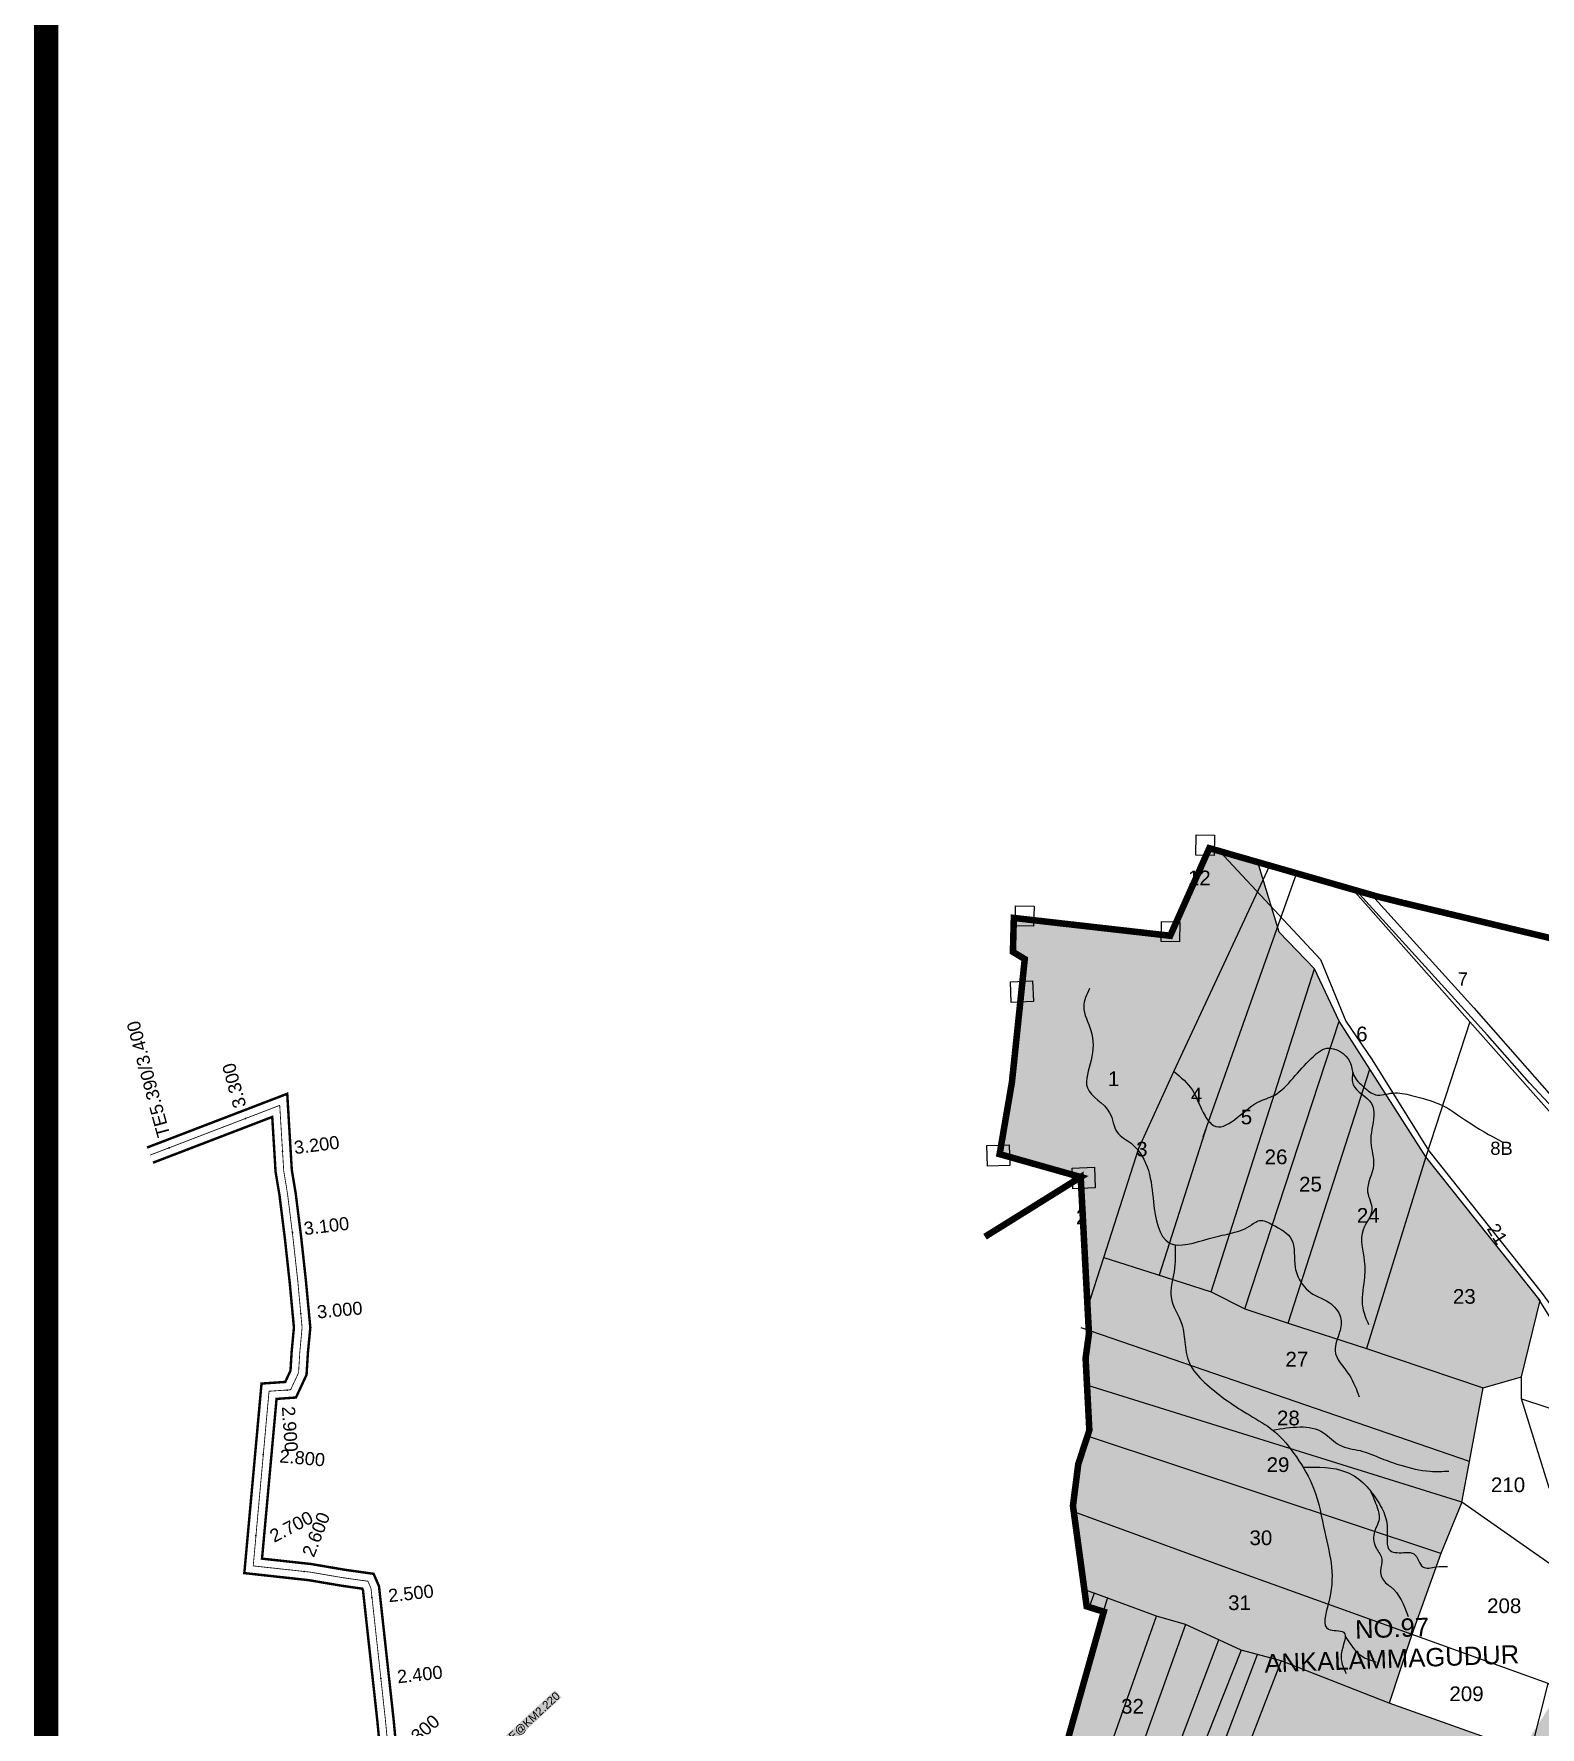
# Model space of a CAD drawing. Header units: inches. Extents: x 191726 to 254104, y 1600078 to 1621862.
# Drawn here: x 191764 to 193610, y 1614403 to 1616478 of the extents above; entities that cross this region are included whole.
import ezdxf
from ezdxf.enums import TextEntityAlignment as Align

# ---------------------------------------------------------------- set-up
doc = ezdxf.new("R2010")
doc.units = ezdxf.units.IN
doc.header["$LTSCALE"] = 15
doc.header["$MEASUREMENT"] = 0
doc.linetypes.add('ACAD_ISO02W100', pattern=[15, 12, -3])
doc.linetypes.add('HIDDEN2', pattern=[0.1875, 0.125, -0.0625])
for name, color, linetype in [('BOUNDRY STONES', 240, 'Continuous'), ('CANAL1', 7, 'Continuous'), ('CS', 134, 'Continuous'), ('CSMark', 72, 'Continuous'), ('PLOTS', 7, 'Continuous'), ('PLOTS NO', 7, 'Continuous'), ('ROADS', 1, 'Continuous'), ('STREAMS', 4, 'Continuous'), ('STRUCTURE', 5, 'Continuous'), ('text2', 7, 'Continuous'), ('VILLAGE BOUNDAY', 5, 'Continuous')]:
    doc.layers.add(name, color=color, linetype=linetype)
doc.styles.get("Standard").update_dxf_attribs({"font": 'arial.ttf'})

msp = doc.modelspace()

# ---------------------------------------------------------------- hatches: boundary and pattern name
at = {"layer": 'PLOTS NO', "true_color": 0x105689}
h = msp.add_hatch(color=146, dxfattribs=at)
h.dxf.hatch_style = 1
edge = h.paths.add_edge_path()
edge.add_line((192867.6, 1613989), (192907.9, 1614126.2))
edge.add_line((192907.9, 1614126.2), (193014.4, 1614329.1))
edge.add_line((193014.4, 1614329.1), (193029.2, 1614381.5))
edge.add_line((193029.2, 1614381.5), (193063.8, 1614502.4))
edge.add_line((193063.8, 1614502.4), (193074, 1614542.4))
edge.add_line((193074, 1614542.4), (193052.9, 1614554.3))
edge.add_line((193052.9, 1614554.3), (193051.5, 1614571.1))
edge.add_line((193051.5, 1614571.1), (193038.5, 1614666.6))
edge.add_line((193038.5, 1614666.6), (193044, 1614725.3))
edge.add_line((193044, 1614725.3), (193055.2, 1614759.4))
edge.add_line((193055.2, 1614759.4), (193055.3, 1614811))
edge.add_line((193055.3, 1614811), (193055.9, 1614832.1))
edge.add_line((193055.9, 1614832.1), (193055.9, 1614880.7))
edge.add_line((193055.9, 1614880.7), (193052.2, 1614967.9))
edge.add_line((193052.2, 1614967.9), (193047, 1615069.9))
edge.add_line((193047, 1615069.9), (193042.2, 1615077.4))
edge.add_line((193042.2, 1615077.4), (192947.6, 1615105.2))
edge.add_line((192947.6, 1615105.2), (192974.5, 1615306.6))
edge.add_line((192974.5, 1615306.6), (192978.1, 1615341.9))
edge.add_line((192978.1, 1615341.9), (192966.5, 1615350.8))
edge.add_line((192966.5, 1615350.8), (192963.7, 1615357.9))
edge.add_line((192963.7, 1615357.9), (192965.4, 1615395.3))
edge.add_line((192965.4, 1615395.3), (193156.7, 1615372.9))
edge.add_line((193156.7, 1615372.9), (193204.7, 1615480.2))
edge.add_line((193204.7, 1615480.2), (193216.6, 1615476.8))
edge.add_line((193216.6, 1615476.8), (193264.1, 1615463.1))
edge.add_line((193264.1, 1615463.1), (193278.9, 1615410.3))
edge.add_line((193278.9, 1615410.3), (193290.2, 1615377.2))
edge.add_line((193290.2, 1615377.2), (193333.6, 1615332.4))
edge.add_line((193333.6, 1615332.4), (193363.7, 1615268.2))
edge.add_line((193363.7, 1615268.2), (193401.4, 1615209.2))
edge.add_line((193401.4, 1615209.2), (193470.3, 1615102))
edge.add_line((193470.3, 1615102), (193610.1, 1614925.9))
edge.add_line((193610.1, 1614925.9), (193587.4, 1614832.2))
edge.add_line((193587.4, 1614832.2), (193540.4, 1614818.6))
edge.add_line((193540.4, 1614818.6), (193523.5, 1614728.4))
edge.add_line((193523.5, 1614728.4), (193514.2, 1614678.7))
edge.add_line((193514.2, 1614678.7), (193488.6, 1614615.9))
edge.add_line((193488.6, 1614615.9), (193453, 1614516.6))
edge.add_line((193453, 1614516.6), (193425, 1614432.3))
edge.add_line((193425, 1614432.3), (193598.6, 1614370.6))
edge.add_line((193598.6, 1614370.6), (193540, 1614184))
edge.add_line((193540, 1614184), (193510.4, 1614102.8))
edge.add_line((193510.4, 1614102.8), (193484, 1614069.3))
edge.add_line((193484, 1614069.3), (193456.6, 1614030.3))
edge.add_line((193456.6, 1614030.3), (193448.5, 1614025.3))
edge.add_line((193448.5, 1614025.3), (193421.9, 1614032.5))
edge.add_line((193421.9, 1614032.5), (193338.7, 1614059.9))
edge.add_line((193338.7, 1614059.9), (193310.4, 1614063.4))
edge.add_line((193310.4, 1614063.4), (193295.3, 1614050.2))
edge.add_line((193295.3, 1614050.2), (193224.6, 1614068.9))
edge.add_line((193224.6, 1614068.9), (193142, 1614094.3))
edge.add_line((193142, 1614094.3), (193076.1, 1613926.9))
edge.add_line((193076.1, 1613926.9), (193052, 1613934.1))
edge.add_line((193052, 1613934.1), (193037.4, 1613938.5))
edge.add_line((193037.4, 1613938.5), (193023.6, 1613942.6))
edge.add_line((193023.6, 1613942.6), (193003.4, 1613948.7))
edge.add_line((193003.4, 1613948.7), (192971.1, 1613958.4))
edge.add_line((192971.1, 1613958.4), (192938.2, 1613968.2))
edge.add_line((192938.2, 1613968.2), (192867.4, 1613989.5))
h = msp.add_hatch(color=146, dxfattribs=at)
h.dxf.hatch_style = 1
edge = h.paths.add_edge_path()
edge.add_line((192867.6, 1613989), (192907.9, 1614126.2))
edge.add_line((192907.9, 1614126.2), (193014.4, 1614329.1))
edge.add_line((193014.4, 1614329.1), (193029.2, 1614381.5))
edge.add_line((193029.2, 1614381.5), (193063.8, 1614502.4))
edge.add_line((193063.8, 1614502.4), (193074, 1614542.4))
edge.add_line((193074, 1614542.4), (193052.9, 1614554.3))
edge.add_line((193052.9, 1614554.3), (193051.5, 1614571.1))
edge.add_line((193051.5, 1614571.1), (193038.5, 1614666.6))
edge.add_line((193038.5, 1614666.6), (193044, 1614725.3))
edge.add_line((193044, 1614725.3), (193055.2, 1614759.4))
edge.add_line((193055.2, 1614759.4), (193055.3, 1614811))
edge.add_line((193055.3, 1614811), (193055.9, 1614832.1))
edge.add_line((193055.9, 1614832.1), (193055.9, 1614880.7))
edge.add_line((193055.9, 1614880.7), (193052.2, 1614967.9))
edge.add_line((193052.2, 1614967.9), (193047, 1615069.9))
edge.add_line((193047, 1615069.9), (193042.2, 1615077.4))
edge.add_line((193042.2, 1615077.4), (192947.6, 1615105.2))
edge.add_line((192947.6, 1615105.2), (192974.5, 1615306.6))
edge.add_line((192974.5, 1615306.6), (192978.1, 1615341.9))
edge.add_line((192978.1, 1615341.9), (192966.5, 1615350.8))
edge.add_line((192966.5, 1615350.8), (192963.7, 1615357.9))
edge.add_line((192963.7, 1615357.9), (192965.4, 1615395.3))
edge.add_line((192965.4, 1615395.3), (193156.7, 1615372.9))
edge.add_line((193156.7, 1615372.9), (193204.7, 1615480.2))
edge.add_line((193204.7, 1615480.2), (193216.6, 1615476.8))
edge.add_line((193216.6, 1615476.8), (193264.1, 1615463.1))
edge.add_line((193264.1, 1615463.1), (193278.9, 1615410.3))
edge.add_line((193278.9, 1615410.3), (193290.2, 1615377.2))
edge.add_line((193290.2, 1615377.2), (193333.6, 1615332.4))
edge.add_line((193333.6, 1615332.4), (193363.7, 1615268.2))
edge.add_line((193363.7, 1615268.2), (193401.4, 1615209.2))
edge.add_line((193401.4, 1615209.2), (193470.3, 1615102))
edge.add_line((193470.3, 1615102), (193610.1, 1614925.9))
edge.add_line((193610.1, 1614925.9), (193587.4, 1614832.2))
edge.add_line((193587.4, 1614832.2), (193540.4, 1614818.6))
edge.add_line((193540.4, 1614818.6), (193523.5, 1614728.4))
edge.add_line((193523.5, 1614728.4), (193514.2, 1614678.7))
edge.add_line((193514.2, 1614678.7), (193488.6, 1614615.9))
edge.add_line((193488.6, 1614615.9), (193453, 1614516.6))
edge.add_line((193453, 1614516.6), (193425, 1614432.3))
edge.add_line((193425, 1614432.3), (193598.6, 1614370.6))
edge.add_line((193598.6, 1614370.6), (193540, 1614184))
edge.add_line((193540, 1614184), (193510.4, 1614102.8))
edge.add_line((193510.4, 1614102.8), (193484, 1614069.3))
edge.add_line((193484, 1614069.3), (193456.6, 1614030.3))
edge.add_line((193456.6, 1614030.3), (193448.5, 1614025.3))
edge.add_line((193448.5, 1614025.3), (193421.9, 1614032.5))
edge.add_line((193421.9, 1614032.5), (193338.7, 1614059.9))
edge.add_line((193338.7, 1614059.9), (193310.4, 1614063.4))
edge.add_line((193310.4, 1614063.4), (193295.3, 1614050.2))
edge.add_line((193295.3, 1614050.2), (193224.6, 1614068.9))
edge.add_line((193224.6, 1614068.9), (193142, 1614094.3))
edge.add_line((193142, 1614094.3), (193076.1, 1613926.9))
edge.add_line((193076.1, 1613926.9), (193052, 1613934.1))
edge.add_line((193052, 1613934.1), (193037.4, 1613938.5))
edge.add_line((193037.4, 1613938.5), (193023.6, 1613942.6))
edge.add_line((193023.6, 1613942.6), (193003.4, 1613948.7))
edge.add_line((193003.4, 1613948.7), (192971.1, 1613958.4))
edge.add_line((192971.1, 1613958.4), (192938.2, 1613968.2))
edge.add_line((192938.2, 1613968.2), (192867.6, 1613989))

# ---------------------------------------------------------------- linework, layer by layer
at = {"layer": 'BOUNDRY STONES'}
for points in [[(193188.4, 1615496.4), (193211.1, 1615496), (193210.6, 1615471.3), (193188, 1615471.7)], [(192967.1, 1615409.6), (192989.8, 1615409.2), (192989.3, 1615384.5), (192966.7, 1615384.9)], [(193146, 1615390.5), (193168.7, 1615390.1), (193168.3, 1615365.4), (193145.6, 1615365.8)], [(192960.8, 1615316.5), (192988.1, 1615317.5), (192989, 1615292.1), (192961.7, 1615291.1)], [(192960.8, 1615316.5), (192988.1, 1615317.5), (192989, 1615292.1), (192961.7, 1615291.1)], [(192931.9, 1615115.8), (192959.2, 1615116.8), (192960.1, 1615091.4), (192932.9, 1615090.4)], [(192931.9, 1615115.8), (192959.2, 1615116.8), (192960.1, 1615091.4), (192932.9, 1615090.4)], [(193036.6, 1615088.1), (193063.9, 1615089.1), (193064.8, 1615063.8), (193037.5, 1615062.8)], [(193036.6, 1615088.1), (193063.9, 1615089.1), (193064.8, 1615063.8), (193037.5, 1615062.8)]]:
    msp.add_lwpolyline(points, close=True, dxfattribs=at)
at = {"layer": 'CANAL1', "color": 200, "const_width": 3}
for points in [[(191902.4, 1615113.3), (192074.2, 1615179.2), (192079.8, 1615085.9), (192084.5, 1615057.7), (192091.2, 1615004.2), (192097.1, 1614950.1), (192102.5, 1614892.6), (192099.5, 1614861.2), (192097.9, 1614834.8), (192084.9, 1614806.9), (192061.1, 1614805.2), (192043.3, 1614609.4), (192103.6, 1614602.8), (192144.1, 1614595.9), (192180.1, 1614590.8), (192186.7, 1614575.6), (192204.6, 1614412.4), (192208.7, 1614369.1)], [(191909.6, 1615094.7), (192055.8, 1615150.8), (192059.9, 1615083.7), (192064.7, 1615054.9), (192071.3, 1615001.9), (192077.2, 1614948.1), (192082.4, 1614892.6), (192079.6, 1614862.8), (192078.2, 1614839.8), (192071.8, 1614826), (192042.7, 1614824), (192021.6, 1614591.7), (192100.8, 1614583), (192141, 1614576.2), (192166.2, 1614572.6), (192167.1, 1614570.4), (192184.7, 1614410.3), (192189.4, 1614360.8)]]:
    msp.add_lwpolyline(points, dxfattribs=at)
at = {"layer": 'CANAL1', "color": 1, "linetype": 'HIDDEN2', "ltscale": 4, "const_width": 1}
msp.add_lwpolyline([(191906, 1615104), (192065, 1615165), (192069.9, 1615084.8), (192074.6, 1615056.3), (192081.2, 1615003.1), (192087.2, 1614949.1), (192092.4, 1614892.6), (192089.6, 1614862), (192088.1, 1614837.3), (192078.4, 1614816.4), (192051.9, 1614814.6), (192032.5, 1614600.5), (192102.2, 1614592.9), (192142.6, 1614586), (192173.2, 1614581.7), (192176.9, 1614573), (192194.6, 1614411.4), (192199, 1614365)], dxfattribs=at)
at = {"layer": 'CS'}
for p in [(192023, 1615148.9), (191929.6, 1615113.1), (192068.4, 1615108.6), (192080.5, 1615009.3), (192090.8, 1614909.8), (192074.2, 1614816.1), (192044.9, 1614737.2), (192035.8, 1614637.6), (192094.8, 1614593.7), (192178.1, 1614561.8), (192189, 1614462.4)]:
    msp.add_point(p, dxfattribs=at)
at = {"layer": 'PLOTS'}
for points in [[(193055.4, 1614916.4), (193075.3, 1614978.5), (193118.2, 1615112.5), (193161.3, 1615206.7), (193279, 1615458.8)], [(193216.6, 1615476.8), (193341.1, 1615343.9), (193371.9, 1615268.2), (193404.3, 1615221), (193473.6, 1615109.3), (193611.7, 1614936.2), (193640.8, 1614895.8), (193667.2, 1614856.1), (193690.5, 1614815.7), (193717.7, 1614768.4), (193729.9, 1614752.3), (193765.1, 1614703.4), (193849.1, 1614671.4), (193846.3, 1614639.1), (193842.1, 1614637.9), (193765.1, 1614703.4)], [(193437.5, 1613683), (193458.4, 1613762.2), (193415.7, 1613773.4), (193481.4, 1613997.4), (193598.6, 1614370.6), (193620.2, 1614456.5), (193641, 1614444.8), (193693.4, 1614553.4), (193654.5, 1614634.1), (193621.3, 1614696.4), (193587.3, 1614805.3), (193587.4, 1614832.2), (193610.1, 1614925.9), (193470.3, 1615102), (193401.4, 1615209.2), (193363.7, 1615268.2), (193333.6, 1615332.4), (193290.2, 1615377.2), (193264.1, 1615463.1)], [(193311.6, 1615449.4), (193196.7, 1615126)], [(194352.2, 1614354.5), (194261.3, 1614459.2), (194219.8, 1614506.9), (194185.3, 1614540.4), (194153.4, 1614571.4), (194118.8, 1614619.4), (194087.8, 1614653.1), (194067, 1614675.8), (194019.7, 1614727.2), (193986.2, 1614757.5), (193955.9, 1614788.9), (193926.1, 1614819.8), (193897.9, 1614856.3), (193839, 1614925.5), (193824.1, 1614943), (193809.2, 1614960.5), (193780.2, 1614988.3), (193749.2, 1615017.9), (193724, 1615049.1), (193693.1, 1615080.3), (193663.3, 1615110.4), (193524.2, 1615267.4), (193380.5, 1615429.6)], [(193404, 1615422.8), (193528.9, 1615284.5), (193665.9, 1615128.9), (193726.8, 1615064.2), (193756.1, 1615033.1), (193782.7, 1615004.8), (193811.9, 1614973.9), (193824.3, 1614960.7), (193843.2, 1614940.7), (193903.1, 1614870.2), (193930, 1614838.6), (193960.1, 1614803.2), (193992, 1614771.5), (194023.3, 1614740.4), (194072.1, 1614692), (194097.2, 1614667.2), (194161.8, 1614591.3), (194187.6, 1614561.1), (194225.1, 1614516.9), (194295.5, 1614442.8), (194351.3, 1614383.9), (194358.6, 1614393.2), (194368, 1614405.2), (194433.9, 1614390.9)], [(193207, 1614936.4), (193333.6, 1615332.4)], [(193248.2, 1614915.4), (193363.7, 1615268.2)], [(193524.2, 1615267.4), (193470.3, 1615102), (193397.2, 1614866.8)], [(193301.5, 1614898), (193401.4, 1615209.2)], [(193202.1, 1615141.1), (193143.1, 1614956.8)], [(193075.3, 1614978.5), (193139.6, 1614958), (193207, 1614936.4), (193248.2, 1614915.4), (193301.5, 1614898), (193397.2, 1614866.8), (193540.4, 1614818.6)], [(194424.3, 1613392.6), (194436.5, 1613437.6), (194296.9, 1613438.2), (194236.9, 1613469.9), (194243.6, 1613610.2), (194284.5, 1613731.1), (194294.7, 1613831.1), (194283.4, 1614017.6), (194279.9, 1614085.9), (194240, 1614160.1), (194231, 1614244), (194213.9, 1614292.5), (194068.5, 1614428.9), (193991.4, 1614501.3), (193832.5, 1614635.4), (193756.1, 1614705.7), (193713.4, 1614760), (193608, 1614928.5)], [(193523.5, 1614728.4), (193047.7, 1614892.4)], [(193514.2, 1614678.7), (193054.7, 1614822.2)], [(193693.4, 1614553.4), (193514.2, 1614678.7), (193523.5, 1614728.4), (193540.4, 1614818.6), (193587.4, 1614832.2)], [(193587.3, 1614805.3), (193710.5, 1614764.7)], [(193488.6, 1614615.9), (193055.2, 1614759.4)], [(193514.2, 1614678.7), (193488.6, 1614615.9), (193453, 1614516.6), (193425, 1614432.3)], [(193641, 1614444.8), (193620.2, 1614456.5), (193458, 1614514.8), (193226.2, 1614598), (193038.5, 1614666.6)], [(193598.6, 1614370.6), (193425, 1614432.3), (193292.6, 1614484.2), (193263.8, 1614491.9), (193243.9, 1614497.2), (193216.2, 1614510), (193175.3, 1614528.7), (193140.1, 1614538.9), (193063.7, 1614567.3), (193051.5, 1614571.1)], [(193063.7, 1614567.3), (193057.3, 1614550)], [(192938.2, 1613968.2), (193140.1, 1614538.9)], [(193175.3, 1614528.7), (192971.1, 1613958.4)], [(192942, 1613796), (193003.4, 1613948.7), (193216.2, 1614510)], [(193243.9, 1614497.2), (193023.6, 1613942.6)], [(193052, 1613934.1), (193263.8, 1614491.9)], [(193292.6, 1614484.2), (193142, 1614094.3)]]:
    msp.add_lwpolyline(points, dxfattribs=at)
at = {"layer": 'ROADS'}
for points in [[(194216, 1614333.9), (194172.4, 1614437.3), (194102, 1614593.1), (194081.3, 1614670.8), (193798.4, 1614977.9), (193597.1, 1615192.6), (193545.8, 1615251.2), (193384.8, 1615428.4)], [(192790.7, 1613846.3), (192881.3, 1614044.5), (192903.1, 1614118.3), (192939.8, 1614193.1), (193010.2, 1614328.5), (193080.4, 1614562.2)], [(192790.7, 1613846.3), (192881.3, 1614044.5), (192903.1, 1614118.3), (192939.8, 1614193.1), (193010.2, 1614328.5), (193080.4, 1614562.2)]]:
    msp.add_lwpolyline(points, dxfattribs=at)
at = {"layer": 'STREAMS'}
for points in [[(193057.8, 1615308.2), (193050.7, 1615286.1), (193059.5, 1615256.7), (193059.8, 1615220.3), (193055.2, 1615186.5), (193082.5, 1615156), (193091.8, 1615132), (193108.7, 1615118.5), (193130, 1615085), (193136.3, 1615046.2), (193155.7, 1614996.2), (193204.4, 1615001.7), (193229.9, 1615007.9), (193253.8, 1615016.9), (193266.3, 1615023.8), (193282, 1615018.7), (193305.6, 1615000.7), (193309.9, 1614966.3), (193317.4, 1614947.6), (193325.7, 1614937.9), (193351.6, 1614923.3), (193365.5, 1614905.3), (193364.4, 1614886.9), (193358.8, 1614864.5), (193376.1, 1614834.6), (193388.4, 1614807.6)], [(193161.3, 1615206.7), (193184, 1615183.5), (193199.4, 1615152.1), (193209.8, 1615140.4), (193264.3, 1615168.9), (193284, 1615177.2), (193307.4, 1615198.4), (193329.7, 1615222.6), (193348.7, 1615234.9), (193377.1, 1615218.3), (193381.5, 1615202.5), (193394.3, 1615187.3), (193408.6, 1615178), (193429.6, 1615180.1), (193452.5, 1615177.2), (193490.7, 1615164.7), (193519.8, 1615146.2), (193563.9, 1615120.1)], [(193380.5, 1615205.6), (193381.1, 1615190.1), (193403.5, 1615167.2), (193406.2, 1615152.4), (193402.6, 1615119.5), (193406, 1615091.7), (193398.8, 1615058.9), (193404.1, 1615037.3), (193393.2, 1615012.5), (193394.7, 1614974.3), (193394.5, 1614950.9), (193392.8, 1614916.7), (193400, 1614896.2)], [(193162.9, 1614993.9), (193161.4, 1614961.1), (193157.7, 1614929.7), (193171, 1614896.8), (193174.9, 1614871.9), (193181.7, 1614846.2), (193201.6, 1614822.9), (193254.3, 1614785.1), (193283.1, 1614766.5), (193311.4, 1614734), (193332.6, 1614695.6), (193346.3, 1614641.7), (193354.6, 1614598.9), (193350.3, 1614553.4), (193350.7, 1614522.9), (193369.2, 1614519.3), (193366.5, 1614492.4), (193372.4, 1614468.5)], [(193282.6, 1614766.9), (193344.5, 1614763.7), (193364.6, 1614748.5), (193389.5, 1614741.8), (193415.8, 1614732.2), (193439.4, 1614723.9), (193475.3, 1614716.5), (193498.5, 1614716.7)], [(193319.5, 1614721.6), (193372.9, 1614715.4), (193395.7, 1614700), (193405.1, 1614688.7), (193417.3, 1614668.7), (193422.9, 1614647.1), (193426.3, 1614619.2), (193445.7, 1614616.9), (193455.3, 1614615.3), (193466.6, 1614599.2), (193482.6, 1614599.2), (193496.7, 1614599.9)], [(193402.2, 1614692.6), (193410.5, 1614672.1), (193412.8, 1614658), (193406.6, 1614640.3), (193409.5, 1614621.9), (193416.3, 1614608.9), (193414.6, 1614594.3), (193420.8, 1614579.8), (193426.9, 1614575.1), (193448.3, 1614538.6)], [(193371.2, 1614514.6), (193391.9, 1614489.8), (193409.4, 1614482.8)]]:
    msp.add_spline(points, degree=3, dxfattribs=at)
at = {"layer": 'text2', "color": 5, "const_width": 30}
msp.add_lwpolyline([(191778.6, 1618532.6), (204585.7, 1618532.6), (204585.7, 1604363.8), (191778.6, 1604363.8)], close=True, dxfattribs=at)
at = {"layer": 'VILLAGE BOUNDAY', "color": 5, "linetype": 'ACAD_ISO02W100', "ltscale": 0.2, "const_width": 8}
msp.add_lwpolyline([(193628.7, 1615368.6), (193440.6, 1615413.6), (193410.2, 1615421.1), (193204.7, 1615480.2), (193156.7, 1615372.9), (192965, 1615394.7), (192963.9, 1615353.1), (192978.4, 1615344.3), (192974.5, 1615306.6), (192962.7, 1615193.5), (192947.6, 1615105.2), (193047, 1615077.1), (192929.7, 1615004), (193047, 1615077.1), (193057.1, 1614885.1), (193053, 1614855.2), (193057.6, 1614766.8), (193044, 1614725.3), (193037.5, 1614674.1), (193054.3, 1614550.9), (193075.3, 1614544.4), (193027.3, 1614374.1)], dxfattribs=at)

# ---------------------------------------------------------------- texts
at = {"layer": 'CSMark', "color": 1}
for s, rotation, p in [('TE5.390/3.400', 105.2031, (191923.2, 1615126.4)), ('3.300', 105.2031, (192016.5, 1615162.2)), ('3.200', 7.1246, (192082.5, 1615113.1)), ('3.100', 7.1246, (192094.5, 1615013.8)), ('3.000', 5.3171, (192110.7, 1614911.7)), ('2.900', 273.9791, (192075.6, 1614796.2)), ('2.800', 354.8069, (192064.8, 1614735.4)), ('2.700', 27.6281, (192054.4, 1614635.7)), ('2.600', 68.6574, (192099.3, 1614613)), ('2.500', 6.2615, (192198, 1614563.9)), ('2.400', 6.2615, (192208.9, 1614464.5)), ('2.300', 41.4593, (192215.4, 1614376.6))]:
    msp.add_text(s, height=16, rotation=rotation, dxfattribs=at).set_placement(p, align=Align.MIDDLE_LEFT)
at = {"layer": 'PLOTS NO'}
for s, p in [('12', (193192.4, 1615443.8)), ('6', (193391.7, 1615252.5)), ('1', (193087.3, 1615197.6)), ('4', (193189.2, 1615177.7)), ('5', (193250.2, 1615150.8)), ('3', (193122, 1615111.4)), ('26', (193286.5, 1615101.9)), ('25', (193328.7, 1615068.4)), ('2', (193048.2, 1615028.2)), ('24', (193399.5, 1615030.1)), ('23', (193517.3, 1614930.8)), ('27', (193312, 1614853.9)), ('28', (193301.6, 1614781.8)), ('29', (193288.9, 1614724.6)), ('210', (193570.9, 1614699.9)), ('30', (193267.9, 1614635)), ('31', (193241.7, 1614555.4)), ('208', (193566.2, 1614551.7)), ('209', (193520, 1614443.8)), ('32', (193110.5, 1614428.4))]:
    msp.add_text(s, height=18, dxfattribs=at).set_placement(p, align=Align.MIDDLE_CENTER)
for s, height, rotation, p in [('7', 16.1, 359.7324, (193515.4, 1615319.9)), ('8B', 16.12, 359.7324, (193562.9, 1615112.4)), ('21', 16.12, 301.9741, (193557.8, 1615007.5))]:
    msp.add_text(s, height=height, rotation=rotation, dxfattribs=at).set_placement(p, align=Align.MIDDLE_CENTER)
at = {"layer": 'ROADS', "insert": (193270.2, 1614529.7), "char_height": 22.499, "width": 312.652, "attachment_point": 1, "rotation": 2.0974}
msp.add_mtext('\\pi112.81669;NO.97 \\P\\pi0.22253;ANKALAMMAGUDUR', dxfattribs=at)
msp.add_mtext('\\pi112.81669;NO.97 \\P\\pi0.22253;ANKALAMMAGUDUR', dxfattribs=at)
at = {"layer": 'STRUCTURE', "color": 5, "attachment_point": 1, "bg_fill": 1, "box_fill_scale": 1.1, "bg_fill_color": 7, "bg_fill_true_color": 16777215, "bg_fill_transparency": 0}
for s, insert, char_height, width, rotation in [('PIPESLUICE@KM2.220', (192290.9, 1614343.7, 100), 10, 151.826, 42.7447), ('{\\C1;4AL MINOR OF BALAPANURU}', (193520.9, 1614267.5), 14, 211.275, 57.438)]:
    msp.add_mtext(s, dxfattribs=dict(at, insert=insert, char_height=char_height, width=width, rotation=rotation))

doc.saveas('drawing.dxf')
